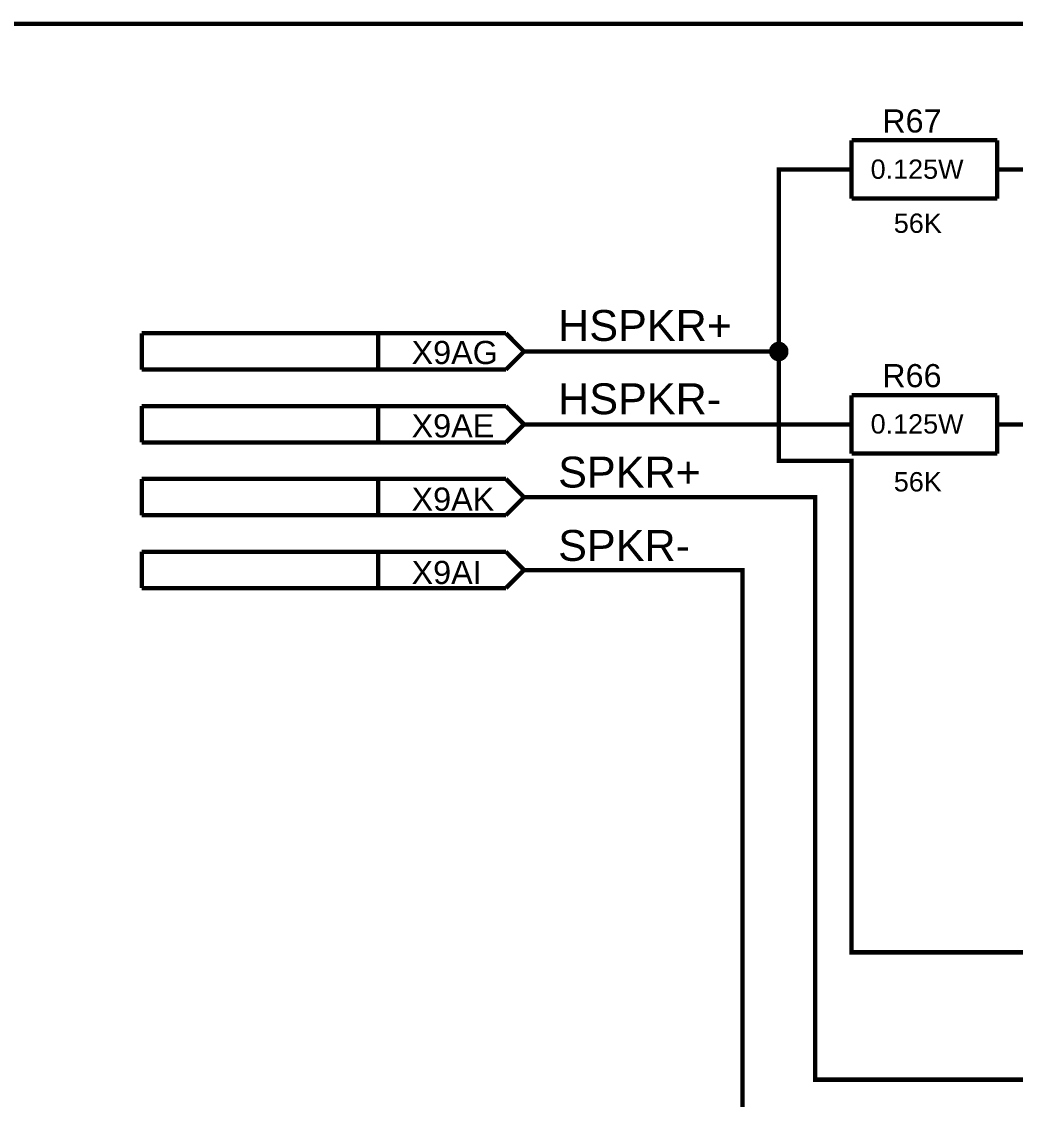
# Model space of a CAD drawing. Header units: millimetres. Extents: x -2024 to 917, y -725 to 13.
# Drawn here: x -1646 to -1577.8, y -440.5 to -366.5 of the extents above; entities that cross this region are included whole.
import ezdxf

# ---------------------------------------------------------------- set-up
doc = ezdxf.new("R2010")
doc.units = ezdxf.units.MM
doc.styles.get("Standard").update_dxf_attribs({"font": 'arial.ttf'})

msp = doc.modelspace()

# ---------------------------------------------------------------- linework, layer by layer
at = {"color": 7}
for points, const_width in [([(-1526.605, -366.669), (-1686.521, -366.669)], 0.3), ([(-1589.069, -374.667), (-1589.069, -378.675)], 0.3), ([(-1589.069, -374.667), (-1579.072, -374.667)], 0.3), ([(-1579.072, -374.667), (-1579.072, -378.675)], 0.3), ([(-1609.062, -389.173), (-1594.067, -389.173), (-1594.067, -376.671), (-1591.568, -376.671)], 0.3), ([(-1589.069, -376.671), (-1591.568, -376.671)], 0.3), ([(-1579.072, -376.671), (-1576.573, -376.671)], 0.3), ([(-1589.069, -378.675), (-1579.072, -378.675)], 0.3), ([(-1612.803, -387.914), (-1637.795, -387.914)], 0.3), ([(-1637.795, -387.914), (-1637.795, -390.415)], 0.3), ([(-1621.558, -387.914), (-1621.558, -390.415)], 0.3), ([(-1611.561, -389.173), (-1612.803, -387.914)], 0.3), ([(-1594.58, -389.173), (-1594.58, -389.14), (-1594.58, -389.123), (-1594.58, -389.09), (-1594.564, -389.074), (-1594.564, -389.04), (-1594.564, -389.024), (-1594.547, -388.991), (-1594.547, -388.974), (-1594.53, -388.958), (-1594.514, -388.925), (-1594.497, -388.908), (-1594.497, -388.891), (-1594.481, -388.875), (-1594.464, -388.842), (-1594.448, -388.825), (-1594.431, -388.809), (-1594.415, -388.792), (-1594.398, -388.776), (-1594.365, -388.759), (-1594.348, -388.742), (-1594.332, -388.742), (-1594.315, -388.726), (-1594.282, -388.709), (-1594.266, -388.693), (-1594.249, -388.693), (-1594.216, -388.676), (-1594.199, -388.676), (-1594.166, -388.676), (-1594.15, -388.66), (-1594.117, -388.66), (-1594.1, -388.66), (-1594.067, -388.66)], 0.3), ([(-1594.58, -389.173), (-1594.58, -389.14), (-1594.58, -389.123), (-1594.58, -389.09), (-1594.564, -389.074), (-1594.564, -389.04), (-1594.564, -389.024), (-1594.547, -388.991), (-1594.547, -388.974), (-1594.53, -388.958), (-1594.514, -388.925), (-1594.497, -388.908), (-1594.497, -388.891), (-1594.481, -388.875), (-1594.464, -388.842), (-1594.448, -388.825), (-1594.431, -388.809), (-1594.415, -388.792), (-1594.398, -388.776), (-1594.365, -388.759), (-1594.348, -388.742), (-1594.332, -388.742), (-1594.315, -388.726), (-1594.282, -388.709), (-1594.266, -388.693), (-1594.249, -388.693), (-1594.216, -388.676), (-1594.199, -388.676), (-1594.166, -388.676), (-1594.15, -388.66), (-1594.117, -388.66), (-1594.1, -388.66), (-1594.067, -388.66)], 0.3), ([(-1594.58, -389.173), (-1594.58, -389.14), (-1594.58, -389.123), (-1594.58, -389.09), (-1594.564, -389.074), (-1594.564, -389.04), (-1594.564, -389.024), (-1594.547, -388.991), (-1594.547, -388.974), (-1594.53, -388.958), (-1594.514, -388.925), (-1594.497, -388.908), (-1594.497, -388.891), (-1594.481, -388.875), (-1594.464, -388.842), (-1594.448, -388.825), (-1594.431, -388.809), (-1594.415, -388.792), (-1594.398, -388.776), (-1594.365, -388.759), (-1594.348, -388.742), (-1594.332, -388.742), (-1594.315, -388.726), (-1594.282, -388.709), (-1594.266, -388.693), (-1594.249, -388.693), (-1594.216, -388.676), (-1594.199, -388.676), (-1594.166, -388.676), (-1594.15, -388.66), (-1594.117, -388.66), (-1594.1, -388.66), (-1594.067, -388.66)], 0.3), ([(-1594.58, -389.173), (-1594.58, -389.14), (-1594.58, -389.123), (-1594.58, -389.09), (-1594.564, -389.074), (-1594.564, -389.04), (-1594.564, -389.024), (-1594.547, -388.991), (-1594.547, -388.974), (-1594.53, -388.958), (-1594.514, -388.925), (-1594.497, -388.908), (-1594.497, -388.891), (-1594.481, -388.875), (-1594.464, -388.842), (-1594.448, -388.825), (-1594.431, -388.809), (-1594.415, -388.792), (-1594.398, -388.776), (-1594.365, -388.759), (-1594.348, -388.742), (-1594.332, -388.742), (-1594.315, -388.726), (-1594.282, -388.709), (-1594.266, -388.693), (-1594.249, -388.693), (-1594.216, -388.676), (-1594.199, -388.676), (-1594.166, -388.676), (-1594.15, -388.66), (-1594.117, -388.66), (-1594.1, -388.66), (-1594.067, -388.66)], 0.3), ([(-1594.067, -388.66), (-1594.067, -388.66)], 0.3), ([(-1594.067, -388.66), (-1594.034, -388.66), (-1594.017, -388.66), (-1593.984, -388.66), (-1593.968, -388.676), (-1593.935, -388.676), (-1593.918, -388.676), (-1593.885, -388.693), (-1593.868, -388.693), (-1593.852, -388.709), (-1593.819, -388.726), (-1593.802, -388.742), (-1593.786, -388.742), (-1593.769, -388.759), (-1593.736, -388.776), (-1593.719, -388.792), (-1593.703, -388.809), (-1593.686, -388.825), (-1593.67, -388.842), (-1593.653, -388.875), (-1593.637, -388.891), (-1593.637, -388.908), (-1593.62, -388.925), (-1593.604, -388.958), (-1593.587, -388.974), (-1593.587, -388.991), (-1593.57, -389.024), (-1593.57, -389.04), (-1593.57, -389.074), (-1593.554, -389.09), (-1593.554, -389.123), (-1593.554, -389.14), (-1593.554, -389.173)], 0.3), ([(-1594.067, -388.66), (-1594.067, -388.66)], 0.3), ([(-1594.067, -388.66), (-1594.034, -388.66), (-1594.017, -388.66), (-1593.984, -388.66), (-1593.968, -388.676), (-1593.935, -388.676), (-1593.918, -388.676), (-1593.885, -388.693), (-1593.868, -388.693), (-1593.852, -388.709), (-1593.819, -388.726), (-1593.802, -388.742), (-1593.786, -388.742), (-1593.769, -388.759), (-1593.736, -388.776), (-1593.719, -388.792), (-1593.703, -388.809), (-1593.686, -388.825), (-1593.67, -388.842), (-1593.653, -388.875), (-1593.637, -388.891), (-1593.637, -388.908), (-1593.62, -388.925), (-1593.604, -388.958), (-1593.587, -388.974), (-1593.587, -388.991), (-1593.57, -389.024), (-1593.57, -389.04), (-1593.57, -389.074), (-1593.554, -389.09), (-1593.554, -389.123), (-1593.554, -389.14), (-1593.554, -389.173)], 0.3), ([(-1594.067, -388.66), (-1594.067, -388.66)], 0.3), ([(-1594.067, -388.66), (-1594.034, -388.66), (-1594.017, -388.66), (-1593.984, -388.66), (-1593.968, -388.676), (-1593.935, -388.676), (-1593.918, -388.676), (-1593.885, -388.693), (-1593.868, -388.693), (-1593.852, -388.709), (-1593.819, -388.726), (-1593.802, -388.742), (-1593.786, -388.742), (-1593.769, -388.759), (-1593.736, -388.776), (-1593.719, -388.792), (-1593.703, -388.809), (-1593.686, -388.825), (-1593.67, -388.842), (-1593.653, -388.875), (-1593.637, -388.891), (-1593.637, -388.908), (-1593.62, -388.925), (-1593.604, -388.958), (-1593.587, -388.974), (-1593.587, -388.991), (-1593.57, -389.024), (-1593.57, -389.04), (-1593.57, -389.074), (-1593.554, -389.09), (-1593.554, -389.123), (-1593.554, -389.14), (-1593.554, -389.173)], 0.3), ([(-1594.067, -388.66), (-1594.067, -388.66)], 0.3), ([(-1594.067, -388.66), (-1594.034, -388.66), (-1594.017, -388.66), (-1593.984, -388.66), (-1593.968, -388.676), (-1593.935, -388.676), (-1593.918, -388.676), (-1593.885, -388.693), (-1593.868, -388.693), (-1593.852, -388.709), (-1593.819, -388.726), (-1593.802, -388.742), (-1593.786, -388.742), (-1593.769, -388.759), (-1593.736, -388.776), (-1593.719, -388.792), (-1593.703, -388.809), (-1593.686, -388.825), (-1593.67, -388.842), (-1593.653, -388.875), (-1593.637, -388.891), (-1593.637, -388.908), (-1593.62, -388.925), (-1593.604, -388.958), (-1593.587, -388.974), (-1593.587, -388.991), (-1593.57, -389.024), (-1593.57, -389.04), (-1593.57, -389.074), (-1593.554, -389.09), (-1593.554, -389.123), (-1593.554, -389.14), (-1593.554, -389.173)], 0.3), ([(-1612.803, -390.415), (-1611.561, -389.173)], 0.3), ([(-1611.561, -389.173), (-1609.062, -389.173)], 0.3), ([(-1594.067, -389.686), (-1594.1, -389.686), (-1594.117, -389.686), (-1594.15, -389.686), (-1594.166, -389.67), (-1594.199, -389.67), (-1594.216, -389.67), (-1594.249, -389.653), (-1594.266, -389.653), (-1594.282, -389.637), (-1594.315, -389.62), (-1594.332, -389.603), (-1594.348, -389.603), (-1594.365, -389.587), (-1594.398, -389.57), (-1594.415, -389.554), (-1594.431, -389.537), (-1594.448, -389.521), (-1594.464, -389.504), (-1594.481, -389.471), (-1594.497, -389.454), (-1594.497, -389.438), (-1594.514, -389.421), (-1594.53, -389.388), (-1594.547, -389.372), (-1594.547, -389.355), (-1594.564, -389.322), (-1594.564, -389.305), (-1594.564, -389.272), (-1594.58, -389.256), (-1594.58, -389.223), (-1594.58, -389.206), (-1594.58, -389.173)], 0.3), ([(-1594.58, -389.173), (-1594.58, -389.173)], 0.3), ([(-1594.067, -389.686), (-1594.1, -389.686), (-1594.117, -389.686), (-1594.15, -389.686), (-1594.166, -389.67), (-1594.199, -389.67), (-1594.216, -389.67), (-1594.249, -389.653), (-1594.266, -389.653), (-1594.282, -389.637), (-1594.315, -389.62), (-1594.332, -389.603), (-1594.348, -389.603), (-1594.365, -389.587), (-1594.398, -389.57), (-1594.415, -389.554), (-1594.431, -389.537), (-1594.448, -389.521), (-1594.464, -389.504), (-1594.481, -389.471), (-1594.497, -389.454), (-1594.497, -389.438), (-1594.514, -389.421), (-1594.53, -389.388), (-1594.547, -389.372), (-1594.547, -389.355), (-1594.564, -389.322), (-1594.564, -389.305), (-1594.564, -389.272), (-1594.58, -389.256), (-1594.58, -389.223), (-1594.58, -389.206), (-1594.58, -389.173)], 0.3), ([(-1594.58, -389.173), (-1594.58, -389.173)], 0.3), ([(-1594.067, -389.686), (-1594.1, -389.686), (-1594.117, -389.686), (-1594.15, -389.686), (-1594.166, -389.67), (-1594.199, -389.67), (-1594.216, -389.67), (-1594.249, -389.653), (-1594.266, -389.653), (-1594.282, -389.637), (-1594.315, -389.62), (-1594.332, -389.603), (-1594.348, -389.603), (-1594.365, -389.587), (-1594.398, -389.57), (-1594.415, -389.554), (-1594.431, -389.537), (-1594.448, -389.521), (-1594.464, -389.504), (-1594.481, -389.471), (-1594.497, -389.454), (-1594.497, -389.438), (-1594.514, -389.421), (-1594.53, -389.388), (-1594.547, -389.372), (-1594.547, -389.355), (-1594.564, -389.322), (-1594.564, -389.305), (-1594.564, -389.272), (-1594.58, -389.256), (-1594.58, -389.223), (-1594.58, -389.206), (-1594.58, -389.173)], 0.3), ([(-1594.58, -389.173), (-1594.58, -389.173)], 0.3), ([(-1594.067, -389.686), (-1594.1, -389.686), (-1594.117, -389.686), (-1594.15, -389.686), (-1594.166, -389.67), (-1594.199, -389.67), (-1594.216, -389.67), (-1594.249, -389.653), (-1594.266, -389.653), (-1594.282, -389.637), (-1594.315, -389.62), (-1594.332, -389.603), (-1594.348, -389.603), (-1594.365, -389.587), (-1594.398, -389.57), (-1594.415, -389.554), (-1594.431, -389.537), (-1594.448, -389.521), (-1594.464, -389.504), (-1594.481, -389.471), (-1594.497, -389.454), (-1594.497, -389.438), (-1594.514, -389.421), (-1594.53, -389.388), (-1594.547, -389.372), (-1594.547, -389.355), (-1594.564, -389.322), (-1594.564, -389.305), (-1594.564, -389.272), (-1594.58, -389.256), (-1594.58, -389.223), (-1594.58, -389.206), (-1594.58, -389.173)], 0.3), ([(-1594.58, -389.173), (-1594.58, -389.173)], 0.3), ([(-1594.58, -389.173), (-1594.58, -389.14), (-1594.58, -389.123), (-1594.58, -389.09), (-1594.564, -389.074), (-1594.564, -389.04), (-1594.564, -389.024), (-1594.547, -388.991), (-1594.547, -388.974), (-1594.53, -388.958), (-1594.514, -388.925), (-1594.497, -388.908), (-1594.497, -388.891), (-1594.481, -388.875), (-1594.464, -388.842), (-1594.448, -388.825), (-1594.431, -388.809), (-1594.415, -388.792), (-1594.398, -388.776), (-1594.365, -388.759), (-1594.348, -388.742), (-1594.332, -388.742), (-1594.315, -388.726), (-1594.282, -388.709), (-1594.266, -388.693), (-1594.249, -388.693), (-1594.216, -388.676), (-1594.199, -388.676), (-1594.166, -388.676), (-1594.15, -388.66), (-1594.117, -388.66), (-1594.1, -388.66), (-1594.067, -388.66)], 0.0991), ([(-1594.58, -389.173), (-1594.58, -389.14), (-1594.58, -389.123), (-1594.58, -389.09), (-1594.564, -389.074), (-1594.564, -389.04), (-1594.564, -389.024), (-1594.547, -388.991), (-1594.547, -388.974), (-1594.53, -388.958), (-1594.514, -388.925), (-1594.497, -388.908), (-1594.497, -388.891), (-1594.481, -388.875), (-1594.464, -388.842), (-1594.448, -388.825), (-1594.431, -388.809), (-1594.415, -388.792), (-1594.398, -388.776), (-1594.365, -388.759), (-1594.348, -388.742), (-1594.332, -388.742), (-1594.315, -388.726), (-1594.282, -388.709), (-1594.266, -388.693), (-1594.249, -388.693), (-1594.216, -388.676), (-1594.199, -388.676), (-1594.166, -388.676), (-1594.15, -388.66), (-1594.117, -388.66), (-1594.1, -388.66), (-1594.067, -388.66)], 0.0991), ([(-1594.58, -389.173), (-1594.58, -389.14), (-1594.58, -389.123), (-1594.58, -389.09), (-1594.564, -389.074), (-1594.564, -389.04), (-1594.564, -389.024), (-1594.547, -388.991), (-1594.547, -388.974), (-1594.53, -388.958), (-1594.514, -388.925), (-1594.497, -388.908), (-1594.497, -388.891), (-1594.481, -388.875), (-1594.464, -388.842), (-1594.448, -388.825), (-1594.431, -388.809), (-1594.415, -388.792), (-1594.398, -388.776), (-1594.365, -388.759), (-1594.348, -388.742), (-1594.332, -388.742), (-1594.315, -388.726), (-1594.282, -388.709), (-1594.266, -388.693), (-1594.249, -388.693), (-1594.216, -388.676), (-1594.199, -388.676), (-1594.166, -388.676), (-1594.15, -388.66), (-1594.117, -388.66), (-1594.1, -388.66), (-1594.067, -388.66)], 0.0991), ([(-1594.58, -389.173), (-1594.58, -389.14), (-1594.58, -389.123), (-1594.58, -389.09), (-1594.564, -389.074), (-1594.564, -389.04), (-1594.564, -389.024), (-1594.547, -388.991), (-1594.547, -388.974), (-1594.53, -388.958), (-1594.514, -388.925), (-1594.497, -388.908), (-1594.497, -388.891), (-1594.481, -388.875), (-1594.464, -388.842), (-1594.448, -388.825), (-1594.431, -388.809), (-1594.415, -388.792), (-1594.398, -388.776), (-1594.365, -388.759), (-1594.348, -388.742), (-1594.332, -388.742), (-1594.315, -388.726), (-1594.282, -388.709), (-1594.266, -388.693), (-1594.249, -388.693), (-1594.216, -388.676), (-1594.199, -388.676), (-1594.166, -388.676), (-1594.15, -388.66), (-1594.117, -388.66), (-1594.1, -388.66), (-1594.067, -388.66)], 0.0991), ([(-1594.067, -389.686), (-1594.1, -389.686), (-1594.117, -389.686), (-1594.15, -389.686), (-1594.166, -389.67), (-1594.199, -389.67), (-1594.216, -389.67), (-1594.249, -389.653), (-1594.266, -389.653), (-1594.282, -389.637), (-1594.315, -389.62), (-1594.332, -389.603), (-1594.348, -389.603), (-1594.365, -389.587), (-1594.398, -389.57), (-1594.415, -389.554), (-1594.431, -389.537), (-1594.448, -389.521), (-1594.464, -389.504), (-1594.481, -389.471), (-1594.497, -389.454), (-1594.497, -389.438), (-1594.514, -389.421), (-1594.53, -389.388), (-1594.547, -389.372), (-1594.547, -389.355), (-1594.564, -389.322), (-1594.564, -389.305), (-1594.564, -389.272), (-1594.58, -389.256), (-1594.58, -389.223), (-1594.58, -389.206), (-1594.58, -389.173)], 0.0991), ([(-1594.58, -389.173), (-1594.58, -389.173)], 0.0991), ([(-1594.067, -389.686), (-1594.1, -389.686), (-1594.117, -389.686), (-1594.15, -389.686), (-1594.166, -389.67), (-1594.199, -389.67), (-1594.216, -389.67), (-1594.249, -389.653), (-1594.266, -389.653), (-1594.282, -389.637), (-1594.315, -389.62), (-1594.332, -389.603), (-1594.348, -389.603), (-1594.365, -389.587), (-1594.398, -389.57), (-1594.415, -389.554), (-1594.431, -389.537), (-1594.448, -389.521), (-1594.464, -389.504), (-1594.481, -389.471), (-1594.497, -389.454), (-1594.497, -389.438), (-1594.514, -389.421), (-1594.53, -389.388), (-1594.547, -389.372), (-1594.547, -389.355), (-1594.564, -389.322), (-1594.564, -389.305), (-1594.564, -389.272), (-1594.58, -389.256), (-1594.58, -389.223), (-1594.58, -389.206), (-1594.58, -389.173)], 0.0991), ([(-1594.58, -389.173), (-1594.58, -389.173)], 0.0991), ([(-1594.067, -389.686), (-1594.1, -389.686), (-1594.117, -389.686), (-1594.15, -389.686), (-1594.166, -389.67), (-1594.199, -389.67), (-1594.216, -389.67), (-1594.249, -389.653), (-1594.266, -389.653), (-1594.282, -389.637), (-1594.315, -389.62), (-1594.332, -389.603), (-1594.348, -389.603), (-1594.365, -389.587), (-1594.398, -389.57), (-1594.415, -389.554), (-1594.431, -389.537), (-1594.448, -389.521), (-1594.464, -389.504), (-1594.481, -389.471), (-1594.497, -389.454), (-1594.497, -389.438), (-1594.514, -389.421), (-1594.53, -389.388), (-1594.547, -389.372), (-1594.547, -389.355), (-1594.564, -389.322), (-1594.564, -389.305), (-1594.564, -389.272), (-1594.58, -389.256), (-1594.58, -389.223), (-1594.58, -389.206), (-1594.58, -389.173)], 0.0991), ([(-1594.58, -389.173), (-1594.58, -389.173)], 0.0991), ([(-1594.067, -389.686), (-1594.1, -389.686), (-1594.117, -389.686), (-1594.15, -389.686), (-1594.166, -389.67), (-1594.199, -389.67), (-1594.216, -389.67), (-1594.249, -389.653), (-1594.266, -389.653), (-1594.282, -389.637), (-1594.315, -389.62), (-1594.332, -389.603), (-1594.348, -389.603), (-1594.365, -389.587), (-1594.398, -389.57), (-1594.415, -389.554), (-1594.431, -389.537), (-1594.448, -389.521), (-1594.464, -389.504), (-1594.481, -389.471), (-1594.497, -389.454), (-1594.497, -389.438), (-1594.514, -389.421), (-1594.53, -389.388), (-1594.547, -389.372), (-1594.547, -389.355), (-1594.564, -389.322), (-1594.564, -389.305), (-1594.564, -389.272), (-1594.58, -389.256), (-1594.58, -389.223), (-1594.58, -389.206), (-1594.58, -389.173)], 0.0991), ([(-1594.58, -389.173), (-1594.58, -389.173)], 0.0991), ([(-1593.554, -389.173), (-1593.554, -389.206), (-1593.554, -389.223), (-1593.554, -389.256), (-1593.57, -389.272), (-1593.57, -389.305), (-1593.57, -389.322), (-1593.587, -389.355), (-1593.587, -389.372), (-1593.604, -389.388), (-1593.62, -389.421), (-1593.637, -389.438), (-1593.637, -389.454), (-1593.653, -389.471), (-1593.67, -389.504), (-1593.686, -389.521), (-1593.703, -389.537), (-1593.719, -389.554), (-1593.736, -389.57), (-1593.769, -389.587), (-1593.786, -389.603), (-1593.802, -389.603), (-1593.819, -389.62), (-1593.852, -389.637), (-1593.868, -389.653), (-1593.885, -389.653), (-1593.918, -389.67), (-1593.935, -389.67), (-1593.968, -389.67), (-1593.984, -389.686), (-1594.017, -389.686), (-1594.034, -389.686), (-1594.067, -389.686)], 0.3), ([(-1594.067, -389.173), (-1594.067, -396.674), (-1589.069, -396.674), (-1589.069, -430.421), (-1546.599, -430.421), (-1546.599, -406.676), (-1539.101, -406.676)], 0.3), ([(-1593.554, -389.173), (-1593.554, -389.206), (-1593.554, -389.223), (-1593.554, -389.256), (-1593.57, -389.272), (-1593.57, -389.305), (-1593.57, -389.322), (-1593.587, -389.355), (-1593.587, -389.372), (-1593.604, -389.388), (-1593.62, -389.421), (-1593.637, -389.438), (-1593.637, -389.454), (-1593.653, -389.471), (-1593.67, -389.504), (-1593.686, -389.521), (-1593.703, -389.537), (-1593.719, -389.554), (-1593.736, -389.57), (-1593.769, -389.587), (-1593.786, -389.603), (-1593.802, -389.603), (-1593.819, -389.62), (-1593.852, -389.637), (-1593.868, -389.653), (-1593.885, -389.653), (-1593.918, -389.67), (-1593.935, -389.67), (-1593.968, -389.67), (-1593.984, -389.686), (-1594.017, -389.686), (-1594.034, -389.686), (-1594.067, -389.686)], 0.3), ([(-1593.554, -389.173), (-1593.554, -389.206), (-1593.554, -389.223), (-1593.554, -389.256), (-1593.57, -389.272), (-1593.57, -389.305), (-1593.57, -389.322), (-1593.587, -389.355), (-1593.587, -389.372), (-1593.604, -389.388), (-1593.62, -389.421), (-1593.637, -389.438), (-1593.637, -389.454), (-1593.653, -389.471), (-1593.67, -389.504), (-1593.686, -389.521), (-1593.703, -389.537), (-1593.719, -389.554), (-1593.736, -389.57), (-1593.769, -389.587), (-1593.786, -389.603), (-1593.802, -389.603), (-1593.819, -389.62), (-1593.852, -389.637), (-1593.868, -389.653), (-1593.885, -389.653), (-1593.918, -389.67), (-1593.935, -389.67), (-1593.968, -389.67), (-1593.984, -389.686), (-1594.017, -389.686), (-1594.034, -389.686), (-1594.067, -389.686)], 0.3), ([(-1593.554, -389.173), (-1593.554, -389.206), (-1593.554, -389.223), (-1593.554, -389.256), (-1593.57, -389.272), (-1593.57, -389.305), (-1593.57, -389.322), (-1593.587, -389.355), (-1593.587, -389.372), (-1593.604, -389.388), (-1593.62, -389.421), (-1593.637, -389.438), (-1593.637, -389.454), (-1593.653, -389.471), (-1593.67, -389.504), (-1593.686, -389.521), (-1593.703, -389.537), (-1593.719, -389.554), (-1593.736, -389.57), (-1593.769, -389.587), (-1593.786, -389.603), (-1593.802, -389.603), (-1593.819, -389.62), (-1593.852, -389.637), (-1593.868, -389.653), (-1593.885, -389.653), (-1593.918, -389.67), (-1593.935, -389.67), (-1593.968, -389.67), (-1593.984, -389.686), (-1594.017, -389.686), (-1594.034, -389.686), (-1594.067, -389.686)], 0.3), ([(-1594.067, -388.66), (-1594.067, -388.66)], 0.0991), ([(-1594.067, -388.66), (-1594.034, -388.66), (-1594.017, -388.66), (-1593.984, -388.66), (-1593.968, -388.676), (-1593.935, -388.676), (-1593.918, -388.676), (-1593.885, -388.693), (-1593.868, -388.693), (-1593.852, -388.709), (-1593.819, -388.726), (-1593.802, -388.742), (-1593.786, -388.742), (-1593.769, -388.759), (-1593.736, -388.776), (-1593.719, -388.792), (-1593.703, -388.809), (-1593.686, -388.825), (-1593.67, -388.842), (-1593.653, -388.875), (-1593.637, -388.891), (-1593.637, -388.908), (-1593.62, -388.925), (-1593.604, -388.958), (-1593.587, -388.974), (-1593.587, -388.991), (-1593.57, -389.024), (-1593.57, -389.04), (-1593.57, -389.074), (-1593.554, -389.09), (-1593.554, -389.123), (-1593.554, -389.14), (-1593.554, -389.173)], 0.0991), ([(-1594.067, -388.66), (-1594.067, -388.66)], 0.0991), ([(-1594.067, -388.66), (-1594.034, -388.66), (-1594.017, -388.66), (-1593.984, -388.66), (-1593.968, -388.676), (-1593.935, -388.676), (-1593.918, -388.676), (-1593.885, -388.693), (-1593.868, -388.693), (-1593.852, -388.709), (-1593.819, -388.726), (-1593.802, -388.742), (-1593.786, -388.742), (-1593.769, -388.759), (-1593.736, -388.776), (-1593.719, -388.792), (-1593.703, -388.809), (-1593.686, -388.825), (-1593.67, -388.842), (-1593.653, -388.875), (-1593.637, -388.891), (-1593.637, -388.908), (-1593.62, -388.925), (-1593.604, -388.958), (-1593.587, -388.974), (-1593.587, -388.991), (-1593.57, -389.024), (-1593.57, -389.04), (-1593.57, -389.074), (-1593.554, -389.09), (-1593.554, -389.123), (-1593.554, -389.14), (-1593.554, -389.173)], 0.0991), ([(-1594.067, -388.66), (-1594.067, -388.66)], 0.0991), ([(-1594.067, -388.66), (-1594.034, -388.66), (-1594.017, -388.66), (-1593.984, -388.66), (-1593.968, -388.676), (-1593.935, -388.676), (-1593.918, -388.676), (-1593.885, -388.693), (-1593.868, -388.693), (-1593.852, -388.709), (-1593.819, -388.726), (-1593.802, -388.742), (-1593.786, -388.742), (-1593.769, -388.759), (-1593.736, -388.776), (-1593.719, -388.792), (-1593.703, -388.809), (-1593.686, -388.825), (-1593.67, -388.842), (-1593.653, -388.875), (-1593.637, -388.891), (-1593.637, -388.908), (-1593.62, -388.925), (-1593.604, -388.958), (-1593.587, -388.974), (-1593.587, -388.991), (-1593.57, -389.024), (-1593.57, -389.04), (-1593.57, -389.074), (-1593.554, -389.09), (-1593.554, -389.123), (-1593.554, -389.14), (-1593.554, -389.173)], 0.0991), ([(-1594.067, -388.66), (-1594.067, -388.66)], 0.0991), ([(-1594.067, -388.66), (-1594.034, -388.66), (-1594.017, -388.66), (-1593.984, -388.66), (-1593.968, -388.676), (-1593.935, -388.676), (-1593.918, -388.676), (-1593.885, -388.693), (-1593.868, -388.693), (-1593.852, -388.709), (-1593.819, -388.726), (-1593.802, -388.742), (-1593.786, -388.742), (-1593.769, -388.759), (-1593.736, -388.776), (-1593.719, -388.792), (-1593.703, -388.809), (-1593.686, -388.825), (-1593.67, -388.842), (-1593.653, -388.875), (-1593.637, -388.891), (-1593.637, -388.908), (-1593.62, -388.925), (-1593.604, -388.958), (-1593.587, -388.974), (-1593.587, -388.991), (-1593.57, -389.024), (-1593.57, -389.04), (-1593.57, -389.074), (-1593.554, -389.09), (-1593.554, -389.123), (-1593.554, -389.14), (-1593.554, -389.173)], 0.0991), ([(-1593.554, -389.173), (-1593.554, -389.206), (-1593.554, -389.223), (-1593.554, -389.256), (-1593.57, -389.272), (-1593.57, -389.305), (-1593.57, -389.322), (-1593.587, -389.355), (-1593.587, -389.372), (-1593.604, -389.388), (-1593.62, -389.421), (-1593.637, -389.438), (-1593.637, -389.454), (-1593.653, -389.471), (-1593.67, -389.504), (-1593.686, -389.521), (-1593.703, -389.537), (-1593.719, -389.554), (-1593.736, -389.57), (-1593.769, -389.587), (-1593.786, -389.603), (-1593.802, -389.603), (-1593.819, -389.62), (-1593.852, -389.637), (-1593.868, -389.653), (-1593.885, -389.653), (-1593.918, -389.67), (-1593.935, -389.67), (-1593.968, -389.67), (-1593.984, -389.686), (-1594.017, -389.686), (-1594.034, -389.686), (-1594.067, -389.686)], 0.0991), ([(-1593.554, -389.173), (-1593.554, -389.206), (-1593.554, -389.223), (-1593.554, -389.256), (-1593.57, -389.272), (-1593.57, -389.305), (-1593.57, -389.322), (-1593.587, -389.355), (-1593.587, -389.372), (-1593.604, -389.388), (-1593.62, -389.421), (-1593.637, -389.438), (-1593.637, -389.454), (-1593.653, -389.471), (-1593.67, -389.504), (-1593.686, -389.521), (-1593.703, -389.537), (-1593.719, -389.554), (-1593.736, -389.57), (-1593.769, -389.587), (-1593.786, -389.603), (-1593.802, -389.603), (-1593.819, -389.62), (-1593.852, -389.637), (-1593.868, -389.653), (-1593.885, -389.653), (-1593.918, -389.67), (-1593.935, -389.67), (-1593.968, -389.67), (-1593.984, -389.686), (-1594.017, -389.686), (-1594.034, -389.686), (-1594.067, -389.686)], 0.0991), ([(-1593.554, -389.173), (-1593.554, -389.206), (-1593.554, -389.223), (-1593.554, -389.256), (-1593.57, -389.272), (-1593.57, -389.305), (-1593.57, -389.322), (-1593.587, -389.355), (-1593.587, -389.372), (-1593.604, -389.388), (-1593.62, -389.421), (-1593.637, -389.438), (-1593.637, -389.454), (-1593.653, -389.471), (-1593.67, -389.504), (-1593.686, -389.521), (-1593.703, -389.537), (-1593.719, -389.554), (-1593.736, -389.57), (-1593.769, -389.587), (-1593.786, -389.603), (-1593.802, -389.603), (-1593.819, -389.62), (-1593.852, -389.637), (-1593.868, -389.653), (-1593.885, -389.653), (-1593.918, -389.67), (-1593.935, -389.67), (-1593.968, -389.67), (-1593.984, -389.686), (-1594.017, -389.686), (-1594.034, -389.686), (-1594.067, -389.686)], 0.0991), ([(-1593.554, -389.173), (-1593.554, -389.206), (-1593.554, -389.223), (-1593.554, -389.256), (-1593.57, -389.272), (-1593.57, -389.305), (-1593.57, -389.322), (-1593.587, -389.355), (-1593.587, -389.372), (-1593.604, -389.388), (-1593.62, -389.421), (-1593.637, -389.438), (-1593.637, -389.454), (-1593.653, -389.471), (-1593.67, -389.504), (-1593.686, -389.521), (-1593.703, -389.537), (-1593.719, -389.554), (-1593.736, -389.57), (-1593.769, -389.587), (-1593.786, -389.603), (-1593.802, -389.603), (-1593.819, -389.62), (-1593.852, -389.637), (-1593.868, -389.653), (-1593.885, -389.653), (-1593.918, -389.67), (-1593.935, -389.67), (-1593.968, -389.67), (-1593.984, -389.686), (-1594.017, -389.686), (-1594.034, -389.686), (-1594.067, -389.686)], 0.0991), ([(-1593.554, -389.173), (-1593.554, -389.173), (-1593.554, -389.173), (-1593.554, -389.173), (-1593.554, -389.173), (-1593.554, -389.173), (-1593.554, -389.173), (-1593.554, -389.173), (-1593.554, -389.173), (-1593.554, -389.173), (-1593.554, -389.173), (-1593.554, -389.173), (-1593.554, -389.173), (-1593.554, -389.173), (-1593.554, -389.173), (-1593.554, -389.173), (-1593.554, -389.173), (-1593.554, -389.173), (-1593.554, -389.173), (-1593.554, -389.173), (-1593.554, -389.173), (-1593.554, -389.173), (-1593.554, -389.173), (-1593.554, -389.173), (-1593.554, -389.173), (-1593.554, -389.173), (-1593.554, -389.173), (-1593.554, -389.173), (-1593.554, -389.173), (-1593.554, -389.173), (-1593.554, -389.173), (-1593.554, -389.173), (-1593.554, -389.173)], 0.3), ([(-1593.554, -389.173), (-1593.554, -389.173)], 0.3), ([(-1593.554, -389.173), (-1593.554, -389.173), (-1593.554, -389.173), (-1593.554, -389.173), (-1593.554, -389.173), (-1593.554, -389.173), (-1593.554, -389.173), (-1593.554, -389.173), (-1593.554, -389.173), (-1593.554, -389.173), (-1593.554, -389.173), (-1593.554, -389.173), (-1593.554, -389.173), (-1593.554, -389.173), (-1593.554, -389.173), (-1593.554, -389.173), (-1593.554, -389.173), (-1593.554, -389.173), (-1593.554, -389.173), (-1593.554, -389.173), (-1593.554, -389.173), (-1593.554, -389.173), (-1593.554, -389.173), (-1593.554, -389.173), (-1593.554, -389.173), (-1593.554, -389.173), (-1593.554, -389.173), (-1593.554, -389.173), (-1593.554, -389.173), (-1593.554, -389.173), (-1593.554, -389.173), (-1593.554, -389.173), (-1593.554, -389.173)], 0.3), ([(-1593.554, -389.173), (-1593.554, -389.173)], 0.3), ([(-1593.554, -389.173), (-1593.554, -389.173), (-1593.554, -389.173), (-1593.554, -389.173), (-1593.554, -389.173), (-1593.554, -389.173), (-1593.554, -389.173), (-1593.554, -389.173), (-1593.554, -389.173), (-1593.554, -389.173), (-1593.554, -389.173), (-1593.554, -389.173), (-1593.554, -389.173), (-1593.554, -389.173), (-1593.554, -389.173), (-1593.554, -389.173), (-1593.554, -389.173), (-1593.554, -389.173), (-1593.554, -389.173), (-1593.554, -389.173), (-1593.554, -389.173), (-1593.554, -389.173), (-1593.554, -389.173), (-1593.554, -389.173), (-1593.554, -389.173), (-1593.554, -389.173), (-1593.554, -389.173), (-1593.554, -389.173), (-1593.554, -389.173), (-1593.554, -389.173), (-1593.554, -389.173), (-1593.554, -389.173), (-1593.554, -389.173)], 0.3), ([(-1593.554, -389.173), (-1593.554, -389.173)], 0.3), ([(-1593.554, -389.173), (-1593.554, -389.173), (-1593.554, -389.173), (-1593.554, -389.173), (-1593.554, -389.173), (-1593.554, -389.173), (-1593.554, -389.173), (-1593.554, -389.173), (-1593.554, -389.173), (-1593.554, -389.173), (-1593.554, -389.173), (-1593.554, -389.173), (-1593.554, -389.173), (-1593.554, -389.173), (-1593.554, -389.173), (-1593.554, -389.173), (-1593.554, -389.173), (-1593.554, -389.173), (-1593.554, -389.173), (-1593.554, -389.173), (-1593.554, -389.173), (-1593.554, -389.173), (-1593.554, -389.173), (-1593.554, -389.173), (-1593.554, -389.173), (-1593.554, -389.173), (-1593.554, -389.173), (-1593.554, -389.173), (-1593.554, -389.173), (-1593.554, -389.173), (-1593.554, -389.173), (-1593.554, -389.173), (-1593.554, -389.173)], 0.3), ([(-1593.554, -389.173), (-1593.554, -389.173)], 0.3), ([(-1593.554, -389.173), (-1593.554, -389.173), (-1593.554, -389.173), (-1593.554, -389.173), (-1593.554, -389.173), (-1593.554, -389.173), (-1593.554, -389.173), (-1593.554, -389.173), (-1593.554, -389.173), (-1593.554, -389.173), (-1593.554, -389.173), (-1593.554, -389.173), (-1593.554, -389.173), (-1593.554, -389.173), (-1593.554, -389.173), (-1593.554, -389.173), (-1593.554, -389.173), (-1593.554, -389.173), (-1593.554, -389.173), (-1593.554, -389.173), (-1593.554, -389.173), (-1593.554, -389.173), (-1593.554, -389.173), (-1593.554, -389.173), (-1593.554, -389.173), (-1593.554, -389.173), (-1593.554, -389.173), (-1593.554, -389.173), (-1593.554, -389.173), (-1593.554, -389.173), (-1593.554, -389.173), (-1593.554, -389.173), (-1593.554, -389.173)], 0.0991), ([(-1593.554, -389.173), (-1593.554, -389.173)], 0.0991), ([(-1593.554, -389.173), (-1593.554, -389.173), (-1593.554, -389.173), (-1593.554, -389.173), (-1593.554, -389.173), (-1593.554, -389.173), (-1593.554, -389.173), (-1593.554, -389.173), (-1593.554, -389.173), (-1593.554, -389.173), (-1593.554, -389.173), (-1593.554, -389.173), (-1593.554, -389.173), (-1593.554, -389.173), (-1593.554, -389.173), (-1593.554, -389.173), (-1593.554, -389.173), (-1593.554, -389.173), (-1593.554, -389.173), (-1593.554, -389.173), (-1593.554, -389.173), (-1593.554, -389.173), (-1593.554, -389.173), (-1593.554, -389.173), (-1593.554, -389.173), (-1593.554, -389.173), (-1593.554, -389.173), (-1593.554, -389.173), (-1593.554, -389.173), (-1593.554, -389.173), (-1593.554, -389.173), (-1593.554, -389.173), (-1593.554, -389.173)], 0.0991), ([(-1593.554, -389.173), (-1593.554, -389.173)], 0.0991), ([(-1593.554, -389.173), (-1593.554, -389.173), (-1593.554, -389.173), (-1593.554, -389.173), (-1593.554, -389.173), (-1593.554, -389.173), (-1593.554, -389.173), (-1593.554, -389.173), (-1593.554, -389.173), (-1593.554, -389.173), (-1593.554, -389.173), (-1593.554, -389.173), (-1593.554, -389.173), (-1593.554, -389.173), (-1593.554, -389.173), (-1593.554, -389.173), (-1593.554, -389.173), (-1593.554, -389.173), (-1593.554, -389.173), (-1593.554, -389.173), (-1593.554, -389.173), (-1593.554, -389.173), (-1593.554, -389.173), (-1593.554, -389.173), (-1593.554, -389.173), (-1593.554, -389.173), (-1593.554, -389.173), (-1593.554, -389.173), (-1593.554, -389.173), (-1593.554, -389.173), (-1593.554, -389.173), (-1593.554, -389.173), (-1593.554, -389.173)], 0.0991), ([(-1593.554, -389.173), (-1593.554, -389.173)], 0.0991), ([(-1593.554, -389.173), (-1593.554, -389.173), (-1593.554, -389.173), (-1593.554, -389.173), (-1593.554, -389.173), (-1593.554, -389.173), (-1593.554, -389.173), (-1593.554, -389.173), (-1593.554, -389.173), (-1593.554, -389.173), (-1593.554, -389.173), (-1593.554, -389.173), (-1593.554, -389.173), (-1593.554, -389.173), (-1593.554, -389.173), (-1593.554, -389.173), (-1593.554, -389.173), (-1593.554, -389.173), (-1593.554, -389.173), (-1593.554, -389.173), (-1593.554, -389.173), (-1593.554, -389.173), (-1593.554, -389.173), (-1593.554, -389.173), (-1593.554, -389.173), (-1593.554, -389.173), (-1593.554, -389.173), (-1593.554, -389.173), (-1593.554, -389.173), (-1593.554, -389.173), (-1593.554, -389.173), (-1593.554, -389.173), (-1593.554, -389.173)], 0.0991), ([(-1593.554, -389.173), (-1593.554, -389.173)], 0.0991), ([(-1637.795, -390.415), (-1612.803, -390.415)], 0.3), ([(-1589.069, -392.17), (-1589.069, -396.177)], 0.3), ([(-1589.069, -392.17), (-1579.072, -392.17)], 0.3), ([(-1579.072, -392.17), (-1579.072, -396.177)], 0.3), ([(-1612.803, -392.915), (-1637.795, -392.915)], 0.3), ([(-1637.795, -392.915), (-1637.795, -395.416)], 0.3), ([(-1621.558, -392.915), (-1621.558, -395.416)], 0.3), ([(-1611.561, -394.174), (-1612.803, -392.915)], 0.3), ([(-1612.803, -395.416), (-1611.561, -394.174)], 0.3), ([(-1611.561, -394.174), (-1609.062, -394.174)], 0.3), ([(-1609.062, -394.174), (-1591.568, -394.174)], 0.3), ([(-1589.069, -394.174), (-1591.568, -394.174)], 0.3), ([(-1579.072, -394.174), (-1576.573, -394.174)], 0.3), ([(-1637.795, -395.416), (-1612.803, -395.416)], 0.3), ([(-1589.069, -396.177), (-1579.072, -396.177)], 0.3), ([(-1612.803, -397.916), (-1637.795, -397.916)], 0.3), ([(-1637.795, -397.916), (-1637.795, -400.416)], 0.3), ([(-1621.558, -397.916), (-1621.558, -400.416)], 0.3), ([(-1611.561, -399.175), (-1612.803, -397.916)], 0.3), ([(-1612.803, -400.416), (-1611.561, -399.175)], 0.3), ([(-1611.561, -399.175), (-1609.062, -399.175)], 0.3), ([(-1609.062, -399.175), (-1591.568, -399.175), (-1591.568, -439.164), (-1544.099, -439.164)], 0.3), ([(-1637.795, -400.416), (-1612.803, -400.416)], 0.3), ([(-1612.803, -402.917), (-1637.795, -402.917)], 0.3), ([(-1637.795, -402.917), (-1637.795, -405.417)], 0.3), ([(-1621.558, -402.917), (-1621.558, -405.417)], 0.3), ([(-1611.561, -404.175), (-1612.803, -402.917)], 0.3), ([(-1612.803, -405.417), (-1611.561, -404.175)], 0.3), ([(-1611.561, -404.175), (-1609.062, -404.175)], 0.3), ([(-1609.062, -404.175), (-1596.566, -404.175), (-1596.566, -451.666), (-1541.6, -451.666)], 0.3), ([(-1637.795, -405.417), (-1612.803, -405.417)], 0.3)]:
    msp.add_lwpolyline(points, dxfattribs=dict(at, const_width=const_width))
at = {"color": 7, "const_width": 0.508}
msp.add_lwpolyline([(-1594.352, -389.162, 1), (-1593.844, -389.162, 1)], format="xyb", close=True, dxfattribs=at)

# ---------------------------------------------------------------- texts
at = {"color": 7}
for s, height, p in [('R67', 1.5897, (-1586.967, -374.137)), ('0.125W', 1.3247, (-1587.761, -377.317)), ('56K', 1.3247, (-1586.172, -381.026)), ('HSPKR+', 2.1195, (-1609.211, -388.444)), ('X9AG', 1.5897, (-1619.274, -390.034)), ('R66', 1.5897, (-1586.967, -391.624)), ('HSPKR-', 2.1195, (-1609.211, -393.478)), ('X9AE', 1.5897, (-1619.274, -395.068)), ('0.125W', 1.3247, (-1587.761, -394.803)), ('SPKR+', 2.1195, (-1609.211, -398.512)), ('56K', 1.3247, (-1586.172, -398.777)), ('X9AK', 1.5897, (-1619.274, -400.102)), ('SPKR-', 2.1195, (-1609.211, -403.546)), ('X9AI', 1.5897, (-1619.274, -405.136))]:
    msp.add_text(s, height=height, dxfattribs=at).set_placement(p)

doc.saveas('drawing.dxf')
